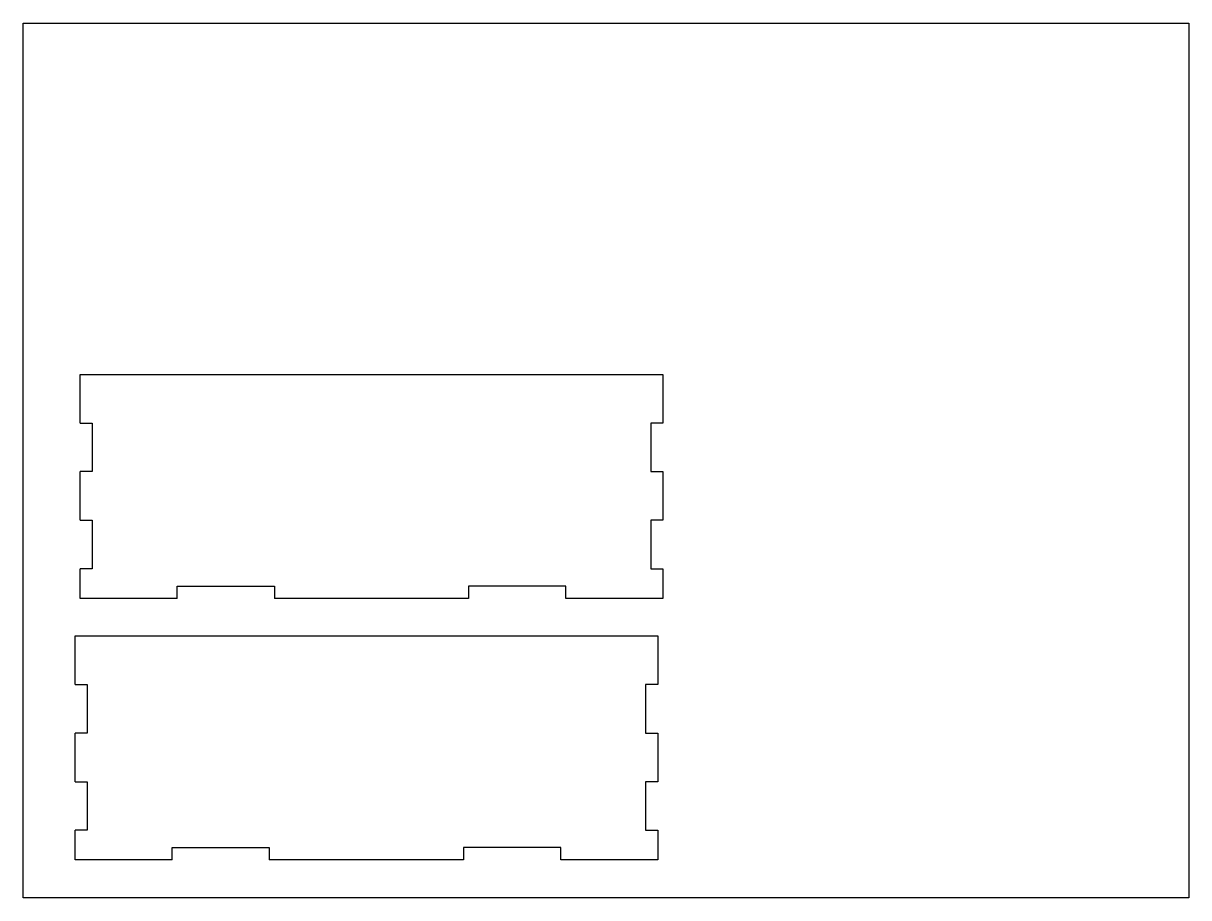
# Model space of a CAD drawing. Header units: inches. Extents: x 1.5 to 25.5, y 1.3 to 19.3.
import ezdxf

# ---------------------------------------------------------------- set-up
doc = ezdxf.new("R2010")
doc.units = ezdxf.units.IN
doc.header["$MEASUREMENT"] = 0

msp = doc.modelspace()

# ---------------------------------------------------------------- linework, layer by layer
for p, q in [((2.63, 11.087), (2.88, 11.087)), ((2.88, 11.087), (2.88, 10.087)), ((14.63, 11.087), (14.38, 11.087)), ((14.38, 11.087), (14.38, 10.087)), ((2.88, 10.087), (2.63, 10.087)), ((14.38, 10.087), (14.63, 10.087)), ((2.63, 9.087), (2.88, 9.087)), ((2.88, 9.087), (2.88, 8.087)), ((14.63, 9.087), (14.38, 9.087)), ((14.38, 9.087), (14.38, 8.087)), ((2.88, 8.087), (2.63, 8.087)), ((14.38, 8.087), (14.63, 8.087)), ((4.63, 7.479), (4.63, 7.729)), ((4.63, 7.729), (6.63, 7.729)), ((6.63, 7.729), (6.63, 7.479)), ((12.63, 7.729), (10.63, 7.729)), ((10.63, 7.729), (10.63, 7.479)), ((12.63, 7.479), (12.63, 7.729)), ((2.526, 5.705), (2.776, 5.705)), ((2.776, 5.705), (2.776, 4.705)), ((14.526, 5.705), (14.276, 5.705)), ((14.276, 5.705), (14.276, 4.705)), ((2.776, 4.705), (2.526, 4.705)), ((14.276, 4.705), (14.526, 4.705)), ((2.526, 3.705), (2.776, 3.705)), ((2.776, 3.705), (2.776, 2.705)), ((14.526, 3.705), (14.276, 3.705)), ((14.276, 3.705), (14.276, 2.705)), ((2.776, 2.705), (2.526, 2.705)), ((14.276, 2.705), (14.526, 2.705)), ((4.526, 2.097), (4.526, 2.347)), ((4.526, 2.347), (6.526, 2.347)), ((6.526, 2.347), (6.526, 2.097)), ((12.526, 2.347), (10.526, 2.347)), ((10.526, 2.347), (10.526, 2.097)), ((12.526, 2.097), (12.526, 2.347))]:
    msp.add_line(p, q)
msp.add_lwpolyline([(1.459, 19.317), (25.459, 19.317), (25.459, 1.317), (1.459, 1.317)], close=True)
for points in [[(2.63, 11.087), (2.63, 12.087), (14.63, 12.087), (14.63, 11.087)], [(2.63, 9.087), (2.63, 10.087)], [(14.63, 10.087), (14.63, 9.087)], [(4.63, 7.479), (2.63, 7.479), (2.63, 8.087)], [(14.63, 8.087), (14.63, 7.479), (12.63, 7.479)], [(10.63, 7.479), (6.63, 7.479)], [(2.526, 5.705), (2.526, 6.705), (14.526, 6.705), (14.526, 5.705)], [(2.526, 3.705), (2.526, 4.705)], [(14.526, 4.705), (14.526, 3.705)], [(4.526, 2.097), (2.526, 2.097), (2.526, 2.705)], [(14.526, 2.705), (14.526, 2.097), (12.526, 2.097)], [(10.526, 2.097), (6.526, 2.097)]]:
    msp.add_lwpolyline(points)

doc.saveas('drawing.dxf')
